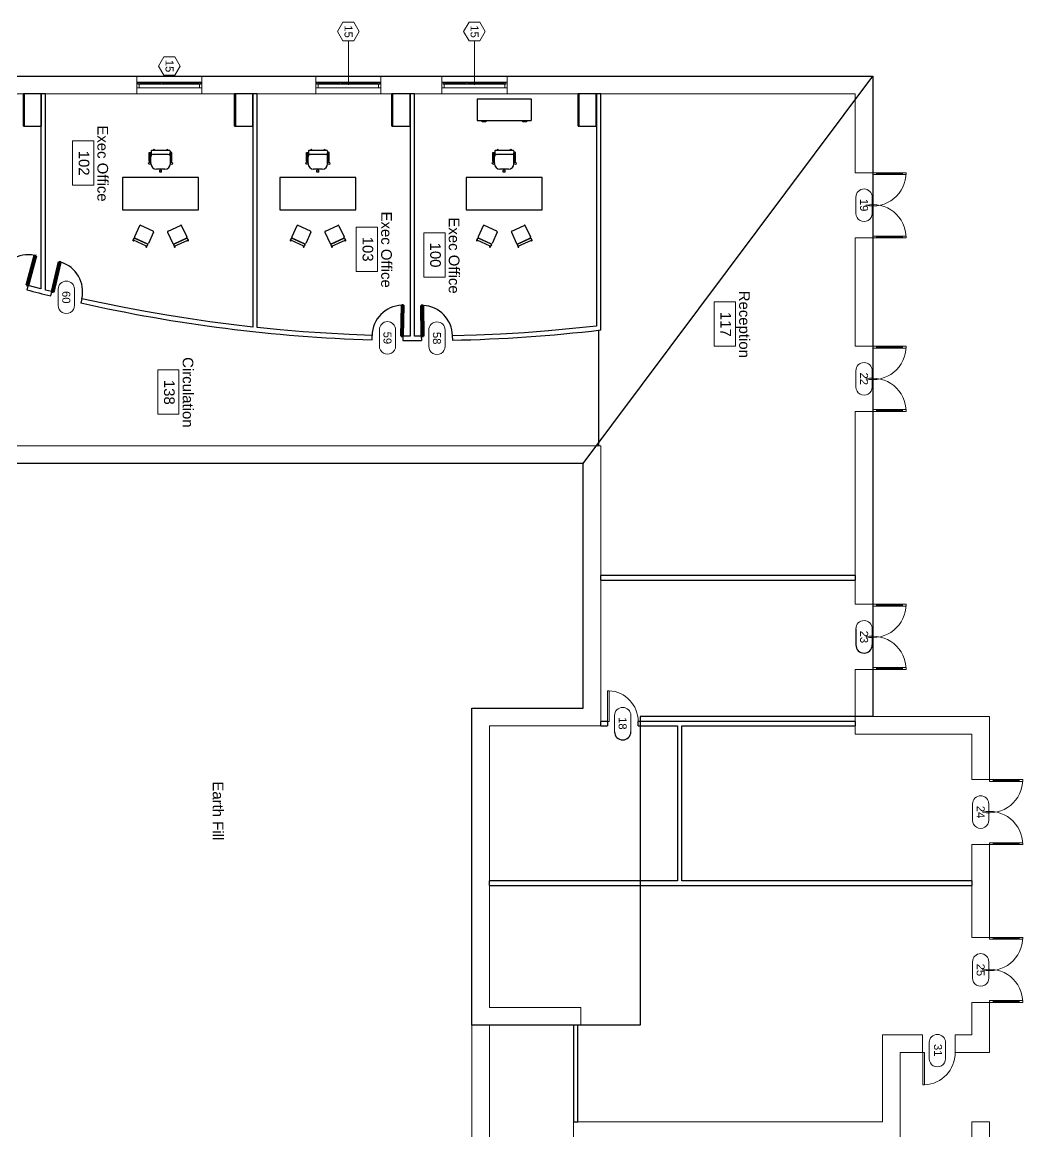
# Model space of a CAD drawing. Header units: inches. Extents: x -2970 to 4733, y -3513 to 2636.
# Drawn here: x -986 to 121, y 552 to 1779 of the extents above; entities that cross this region are included whole.
import ezdxf

# ---------------------------------------------------------------- set-up
doc = ezdxf.new("R2010")
doc.units = ezdxf.units.IN
doc.header["$MEASUREMENT"] = 0
for name, color, linetype, lineweight in [('A-AREA', 32, 'Continuous', 30), ('A-AREA-IDEN', 2, 'Continuous', 9), ('A-DOOR', 31, 'Continuous', 30), ('A-DOOR-GLAZ', 31, 'Continuous', 50), ('A-DOOR-IDEN', 31, 'Continuous', 9), ('A-GLAZ', 151, 'Continuous', 30), ('A-GLAZ-IDEN', 152, 'Continuous', 9), ('A-WALL', 113, 'Continuous', 13), ('I-FURN', 30, 'Continuous', 30), ('I-WALL', 2, 'Continuous', 30)]:
    doc.layers.add(name, color=color, linetype=linetype, lineweight=lineweight)
doc.styles.add('Arial_1', font='Arial.ttf', dxfattribs={"height": 8.851796})
doc.styles.add('Arial_2', font='Arial.ttf', dxfattribs={"height": 11.802395})

# ---------------------------------------------------------------- blocks, each defined once
blk = doc.blocks.new('Double-Glass 1 - 72_ x 84_-106700-Level 1 New')
at = {"layer": 'A-DOOR', "lineweight": 20}
for p, q in [((-36, 42.6), (-36, 46.6)), ((-36, 46.6), (-34, 46.6)), ((-36, 42.6), (-34, 42.6)), ((-34, 42.6), (-34, 46.6)), ((34, 42.6), (34, 46.6)), ((36, 46.6), (34, 46.6)), ((34, 42.6), (36, 42.6)), ((36, 42.6), (36, 46.6)), ((-36, 13.8), (-34, 13.8)), ((-36, 9.8), (-36, 13.8)), ((-34, 9.8), (-34, 13.8)), ((36, 13.8), (34, 13.8)), ((34, 9.8), (34, 13.8)), ((36, 9.8), (36, 13.8)), ((-36, 9.8), (-34, 9.8)), ((36, 9.8), (34, 9.8))]:
    blk.add_line(p, q, dxfattribs=at)
at = {"layer": 'A-DOOR', "lineweight": 9}
for p, q in [((-36, 13.8), (-36, 42.6)), ((-34, 13.8), (-34, 42.6)), ((34, 13.8), (34, 42.6)), ((36, 13.8), (36, 42.6))]:
    blk.add_line(p, q, dxfattribs=at)
for centre, start, end in [((-36, 9.8), 347.9595, 90.0327), ((36, 9.8), 89.9942, 192.0461)]:
    blk.add_arc(centre, 36.8, start, end, dxfattribs=at)
at = {"layer": 'A-DOOR-GLAZ'}
for p, q in [((-35, 42.6), (-35, 13.8)), ((35, 13.8), (35, 42.6))]:
    blk.add_line(p, q, dxfattribs=at)
blk = doc.blocks.new('Golden Proportion - Wood 6_w-135343-Level 1 New')
at = {"layer": 'A-GLAZ', "lineweight": 20}
for p, q in [((-34.8, 3), (-36, 3)), ((-34.8, 1), (-34.8, 3)), ((-32.8, 2.5), (-34.8, 2.5)), ((-34.8, 2.5), (-34.8, 1)), ((-34.8, 1), (-32.8, 1)), ((-33.5, 1), (-34.8, 1)), ((-33.5, -3), (-33.5, 1)), ((-32.8, 1), (-32.8, 2.5)), ((-7.5, 2.5), (-9.5, 2.5)), ((-9.5, 2.5), (-9.5, 1)), ((-9.5, 1), (-7.5, 1)), ((-7.5, 1), (-7.5, 2.5)), ((34.7, 2.5), (32.7, 2.5)), ((32.7, 2.5), (32.7, 1)), ((32.7, 1), (34.7, 1)), ((34.7, 1), (33.5, 1)), ((33.5, 1), (33.5, -3)), ((34.7, 3), (34.7, 1)), ((36, 3), (34.7, 3)), ((34.7, 1), (34.7, 2.5)), ((-36, -3), (-33.5, -3)), ((33.5, -3), (36, -3))]:
    blk.add_line(p, q, dxfattribs=at)
at = {"layer": 'A-GLAZ', "lineweight": 9}
for p, q in [((34.7, 3), (-34.8, 3)), ((-32.8, 2.5), (-9.5, 2.5)), ((-9.5, 1), (-32.8, 1)), ((-7.5, 2.5), (32.7, 2.5)), ((32.7, 1), (-7.5, 1)), ((-33.5, -3), (33.5, -3))]:
    blk.add_line(p, q, dxfattribs=at)
at = {"layer": 'A-GLAZ', "lineweight": 30}
for p, q in [((-9.5, 2), (-32.8, 2)), ((-32.8, 2), (-32.8, 1.5)), ((-32.8, 1.5), (-9.5, 1.5)), ((-9.5, 1.5), (-9.5, 2)), ((32.7, 2), (-7.5, 2)), ((-7.5, 2), (-7.5, 1.5)), ((-7.5, 1.5), (32.7, 1.5)), ((32.7, 1.5), (32.7, 2))]:
    blk.add_line(p, q, dxfattribs=at)
blk = doc.blocks.new('Single-Flush - 34_ x 80_-V1-Level 1 New')
at = {"layer": 'A-DOOR', "color": 10, "lineweight": 50}
for p, q in [((15, -2.4), (15, -36.4)), ((17, -2.4), (15, -2.4)), ((17, -2.4), (17, -36.4)), ((17, -36.4), (15, -36.4))]:
    blk.add_line(p, q, dxfattribs=at)
at = {"layer": 'A-DOOR', "color": 50, "lineweight": 30}
blk.add_arc((17, -2.4), 34.1, 180, 266.6343, dxfattribs=at)
blk = doc.blocks.new('Single-Flush - 34_ x 80_-V2-Level 1 New')
at = {"layer": 'A-DOOR', "color": 10, "lineweight": 50}
for p, q in [((15, 2.4), (15, 36.4)), ((17, 36.4), (15, 36.4)), ((17, 2.4), (17, 36.4)), ((17, 2.4), (15, 2.4))]:
    blk.add_line(p, q, dxfattribs=at)
at = {"layer": 'A-DOOR', "color": 50, "lineweight": 30}
blk.add_arc((17, 2.4), 34.1, 93.3657, 180, dxfattribs=at)
blk = doc.blocks.new('Desk-Executive - Desk-Executive-124460-Level 1 New')
at = {"layer": 'I-FURN', "color": 50}
for p, q in [((-37.1, 18), (-37.1, -18)), ((46.9, 18), (-37.1, 18)), ((46.9, -18), (46.9, 18)), ((-37.1, -18), (46.9, -18))]:
    blk.add_line(p, q, dxfattribs=at)
blk = doc.blocks.new('Chair-Executive - Chair-Executive-124059-Level 1 New')
at = {"layer": 'I-FURN', "color": 50}
for p, q in [((4.6, 14.4), (4.6, 12.1)), ((4.6, 14.4), (6.6, 14.4)), ((6.6, 14.4), (6.6, 12.1)), ((-7.7, 4), (-7.1, 5.9)), ((-7.7, 4), (-5.6, 3.3)), ((-7.1, 5.9), (-5.2, 5.1)), ((-6.9, 2.7), (-6.9, -7.3)), ((-6.9, 2.7), (-5.7, 2.7)), ((-5.7, 2.7), (-5.7, -7.3)), ((-5.6, 3.3), (-5.2, 4.1)), ((-5.2, 5.1), (-5.2, -2.6)), ((0.8, 11.1), (10.3, 11.1)), ((4.6, 12.1), (6.6, 12.1)), ((5.3, 12.1), (5.3, 11.1)), ((5.3, 12.1), (5.8, 12.1)), ((5.3, 11.1), (5.8, 11.1)), ((5.8, 12.1), (5.8, 11.1)), ((16.3, 5.3), (18.2, 5.9)), ((16.3, 5.1), (16.3, -2.6)), ((16.7, 3.3), (16.3, 4.5)), ((18.8, 4), (16.7, 3.3)), ((16.8, 2.7), (16.8, -7.3)), ((18.1, 2.7), (16.8, 2.7)), ((18.1, 2.7), (18.1, -7.3)), ((18.2, 5.9), (18.8, 4)), ((-6.9, -7.3), (-5.7, -7.3)), ((-4.9, -8.7), (-4.9, -7)), ((-3.9, -9.7), (15, -9.7)), ((-1.6, -10.9), (-3.3, -9.7)), ((-2.9, -5), (14, -5)), ((-0.8, -9.7), (-1.6, -10.9)), ((11.9, -9.7), (12.7, -10.9)), ((12.7, -10.9), (14.3, -9.7)), ((16, -8.7), (16, -7)), ((18.1, -7.3), (16.8, -7.3))]:
    blk.add_line(p, q, dxfattribs=at)
for centre, radius, start, end in [((0.8, 5.1), 6, 90, 180), ((10.3, 5.1), 6, 0, 90), ((1.8, -2.6), 7, 180, 206.1658), ((-2.9, -7), 2, 90, 180), ((-3.9, -8.7), 0.993, 180, 270), ((14, -7), 2, 0, 90), ((15, -8.7), 0.993, 270, 0), ((9.3, -2.6), 7, 333.8316, 0)]:
    blk.add_arc(centre, radius, start, end, dxfattribs=at)
blk = doc.blocks.new('Chair-Breuer - Chair-Breuer-124905-Level 1 New')
at = {"layer": 'I-FURN', "color": 50}
for p, q in [((-8.5, 8.5), (-8.5, -5)), ((-7.5, 9.5), (7.5, 9.5)), ((8.5, 8.5), (8.5, -5)), ((-8.5, -6.9), (-8.5, -8.2)), ((-8, -6.4), (8, -6.4)), ((-8, -8.7), (8, -8.7)), ((-7.5, -6), (7.5, -6)), ((8.5, -6.9), (8.5, -8.2))]:
    blk.add_line(p, q, dxfattribs=at)
for centre, radius, start, end in [((-7.5, 8.5), 1, 90, 180), ((7.5, 8.5), 1, 0, 90), ((-8, -9.1), 0.593, 360, 180), ((-8, -9.1), 0.593, 180, 360), ((-7.5, -5), 1, 180, 270), ((-8, -6.9), 0.5, 90, 180), ((-8, -8.2), 0.5, 180, 270), ((8, -9.1), 0.593, 360, 180), ((8, -9.1), 0.593, 180, 360), ((7.5, -5), 1, 270, 360), ((8, -6.9), 0.5, 0, 90), ((8, -8.2), 0.5, 270, 0)]:
    blk.add_arc(centre, radius, start, end, dxfattribs=at)
blk = doc.blocks.new('Chair-Breuer - Chair-Breuer-125046-Level 1 New')
at = {"layer": 'I-FURN', "color": 50}
for p, q in [((-8.5, 6.9), (-8.5, 8.2)), ((-8.5, -8.5), (-8.5, 5)), ((-8, 8.7), (8, 8.7)), ((-8, 6.4), (8, 6.4)), ((-7.5, 6), (7.5, 6)), ((8.5, 6.9), (8.5, 8.2)), ((8.5, -8.5), (8.5, 5)), ((-7.5, -9.5), (7.5, -9.5))]:
    blk.add_line(p, q, dxfattribs=at)
for centre, radius, start, end in [((-8, 9.1), 0.593, 0, 180), ((-8, 9.1), 0.593, 180, 0), ((-8, 8.2), 0.5, 90, 180), ((-8, 6.9), 0.5, 180, 270), ((-7.5, 5), 1, 90, 180), ((8, 9.1), 0.593, 0, 180), ((8, 9.1), 0.593, 180, 0), ((7.5, 5), 1, 0, 90), ((8, 8.2), 0.5, 360, 90), ((8, 6.9), 0.5, 270, 360), ((-7.5, -8.5), 1, 180, 270), ((7.5, -8.5), 1, 270, 360)]:
    blk.add_arc(centre, radius, start, end, dxfattribs=at)
blk = doc.blocks.new('Cabinet File - Lateral 4 Drawer - 36_ x 20_ x 48_-125858-Level 1 New')
at = {"layer": 'I-FURN', "color": 50}
for p, q in [((-25.1, -26.8), (-25.1, -46.8)), ((10.9, -26.8), (-25.1, -26.8)), ((10.9, -46.8), (10.9, -26.8)), ((-25.1, -46.8), (10.9, -46.8)), ((-24.3, -46), (10.2, -46)), ((-24.3, -46.8), (-24.3, -46)), ((10.2, -46.8), (-24.3, -46.8)), ((10.2, -46), (10.2, -46.8))]:
    blk.add_line(p, q, dxfattribs=at)
blk = doc.blocks.new('Credenza - 60_ x 24_-125565-Level 1 New')
at = {"layer": 'I-FURN', "color": 50}
for p, q in [((-27.7, 12.2), (-27.7, -11.8)), ((-27.7, 12.2), (32.3, 12.2)), ((32.3, 12.2), (32.3, -11.8)), ((-27.7, -11.8), (32.3, -11.8)), ((-22.2, -12.1), (-21.9, -12.1)), ((-22.2, -13.1), (-22.2, -12.1)), ((-21.9, -12.1), (-21.9, -12.8)), ((-18.4, -12.1), (-18.2, -12.1)), ((-18.4, -12.8), (-18.4, -12.1)), ((-18.2, -12.1), (-18.2, -13.1)), ((22.8, -12.1), (23.1, -12.1)), ((22.8, -13.1), (22.8, -12.1)), ((23.1, -12.1), (23.1, -12.8)), ((26.6, -12.1), (26.8, -12.1)), ((26.6, -12.8), (26.6, -12.1)), ((26.8, -12.1), (26.8, -13.1)), ((-18.2, -13.1), (-22.2, -13.1)), ((-21.9, -12.8), (-18.4, -12.8)), ((26.8, -13.1), (22.8, -13.1)), ((23.1, -12.8), (26.6, -12.8))]:
    blk.add_line(p, q, dxfattribs=at)
blk = doc.blocks.new('Door Tag - Door Tag-41184-Level 1 New')
at = {"layer": 'A-DOOR-IDEN'}
for p, q in [((-0.09375, 0.09375), (0.09375, 0.09375)), ((-0.09375, -0.09375), (0.09375, -0.09375))]:
    blk.add_line(p, q, dxfattribs=at)
for centre, start, end in [((-0.09375, 0), 90, 270), ((0.09375, 0), 270, 90)]:
    blk.add_arc(centre, 0.09375, start, end, dxfattribs=at)
blk = doc.blocks.new('Window Tag - Window Tag-41068-Level 1 New')
at = {"layer": 'A-GLAZ-IDEN'}
for p, q in [((0, 0.125), (-0.107, 0.062)), ((-0.107, 0.062), (-0.107, -0.062)), ((0, 0.125), (0.107, 0.062)), ((0.107, 0.062), (0.107, -0.062)), ((-0.107, -0.062), (0, -0.125)), ((0, -0.125), (0.107, -0.062))]:
    blk.add_line(p, q, dxfattribs=at)
blk = doc.blocks.new('Town Hall Room Tag - Town Hall Room Tag-137634-Level 1 New')
at = {"layer": 'A-AREA-IDEN'}
for p, q in [((-0.282, -0.124), (-0.282, 0.12)), ((-0.282, 0.12), (0.228, 0.12)), ((0.228, 0.12), (0.228, -0.124)), ((0.228, -0.124), (-0.282, -0.124))]:
    blk.add_line(p, q, dxfattribs=at)
blk = doc.blocks.new('Single-Flush - 34_ x 80_-100133-Level 1 New')
at = {"layer": 'A-DOOR', "lineweight": 20}
for p, q in [((15, 2.4), (15, 36.4)), ((17, 36.4), (15, 36.4)), ((17, 2.4), (17, 36.4)), ((17, 2.4), (15, 2.4))]:
    blk.add_line(p, q, dxfattribs=at)
at = {"layer": 'A-DOOR', "lineweight": 9}
blk.add_arc((17, 2.4), 34.1, 93.3657, 180, dxfattribs=at)

msp = doc.modelspace()

# ---------------------------------------------------------------- linework, layer by layer
at = {"layer": 'A-AREA'}
msp.add_line((-348.7, 1438.2), (-348.7, 1310.2), dxfattribs=at)
at = {"layer": 'A-AREA-IDEN'}
for p, q in [((-616.7, 1503.3), (-616.7, 1552.2)), ((-616.7, 1552.2), (-593.3, 1552.2)), ((-593.3, 1552.2), (-593.3, 1503.3)), ((-593.3, 1503.3), (-616.7, 1503.3))]:
    msp.add_line(p, q, dxfattribs=at)
at = {"layer": 'A-DOOR'}
msp.add_line((-64, 1108.1), (-64, 1090.1), dxfattribs=at)
for centre in [(-55, 1090.1), (-322, 994.1)]:
    msp.add_arc(centre, 9, 180, 360, dxfattribs=at)
at = {"layer": 'A-DOOR-IDEN'}
for p, q in [((-46, 1108.1), (-46, 1090.1)), ((-331, 994.1), (-331, 1012.1)), ((-313, 994.1), (-313, 1012.1))]:
    msp.add_line(p, q, dxfattribs=at)
for centre in [(-55, 1108.1), (-322, 1012.1)]:
    msp.add_arc(centre, 9, 0, 180, dxfattribs=at)
at = {"layer": 'A-GLAZ-IDEN'}
for p, q in [((-625.5, 1709.4), (-625.5, 1758.3)), ((-486, 1709.4), (-486, 1758.3))]:
    msp.add_line(p, q, dxfattribs=at)
at = {"layer": 'A-WALL'}
for p, q in [((-45.2, 1719.2), (-1539.1, 1719.2)), ((-859.5, 1699.7), (-859.5, 1719.2)), ((-787.5, 1719.2), (-787.5, 1699.7)), ((-661.5, 1699.7), (-661.5, 1719.2)), ((-589.5, 1719.2), (-589.5, 1699.7)), ((-522, 1699.7), (-522, 1719.2)), ((-450, 1719.2), (-450, 1699.7)), ((-45.2, 1612.4), (-45.2, 1719.2)), ((-1519.6, 1699.7), (-64.7, 1699.7)), ((-64.7, 1699.7), (-64.7, 1612.4)), ((-64.7, 1612.4), (-45.2, 1612.4)), ((-45.2, 1540.4), (-64.7, 1540.4)), ((-64.7, 1540.4), (-64.7, 1420.4)), ((-45.2, 1420.4), (-45.2, 1540.4)), ((-64.7, 1420.4), (-45.2, 1420.4)), ((-45.2, 1348.4), (-64.7, 1348.4)), ((-64.7, 1348.4), (-64.7, 1135.1)), ((-45.2, 1135.1), (-45.2, 1348.4)), ((-346.3, 1310.2), (-1051.8, 1310.2)), ((-346.3, 1000.7), (-346.3, 1310.2)), ((-1032.3, 1290.7), (-365.8, 1290.7)), ((-365.8, 1290.7), (-365.8, 1020.2)), ((-64.7, 1135.1), (-45.2, 1135.1)), ((-45.2, 1063.1), (-64.7, 1063.1)), ((-64.7, 1063.1), (-64.7, 991.6)), ((-45.2, 1011.1), (-45.2, 1063.1)), ((-365.8, 1020.2), (-488.8, 1020.2)), ((-488.8, 1020.2), (-488.8, 543.3)), ((83.8, 1011.1), (-45.2, 1011.1)), ((83.8, 941.3), (83.8, 1011.1)), ((-469.3, 1000.7), (-346.3, 1000.7)), ((-469.3, 689.1), (-469.3, 1000.7)), ((-64.7, 991.6), (64.3, 991.6)), ((64.3, 991.6), (64.3, 941.3)), ((64.3, 941.3), (83.8, 941.3)), ((83.8, 869.3), (64.3, 869.3)), ((64.3, 869.3), (64.3, 766.8)), ((83.8, 766.8), (83.8, 869.3)), ((64.3, 766.8), (83.8, 766.8)), ((-368.5, 689.1), (-469.3, 689.1)), ((-368.5, 669.6), (-368.5, 689.1)), ((83.8, 694.8), (64.3, 694.8)), ((64.3, 694.8), (64.3, 659.1)), ((83.8, 639.6), (83.8, 694.8)), ((-469.3, 379.5), (-469.3, 669.6)), ((-469.3, 669.6), (-368.5, 669.6)), ((-34.5, 659.1), (-34.5, 562.8)), ((9.8, 659.1), (-34.5, 659.1)), ((9.8, 639.6), (9.8, 659.1)), ((64.3, 659.1), (45.8, 659.1)), ((45.8, 639.6), (45.8, 659.1)), ((-15, 639.6), (11.8, 639.6)), ((-15, 543.3), (-15, 639.6)), ((45.8, 639.6), (83.8, 639.6)), ((-376.5, 562.8), (-376.5, 373.8)), ((-34.5, 562.8), (-376.5, 562.8))]:
    msp.add_line(p, q, dxfattribs=at)
msp.add_lwpolyline([(64.3, 562.8), (64.3, 543.3), (83.8, 543.3), (83.8, 562.8)], close=True, dxfattribs=at)
at = {"layer": 'I-WALL'}
for p, q in [((-965.6, 1699.7), (-965.6, 1483.9)), ((-960.7, 1699.7), (-965.6, 1699.7)), ((-960.7, 1482.6), (-960.7, 1699.7)), ((-731.3, 1699.7), (-731.3, 1441.7)), ((-726.4, 1699.7), (-731.3, 1699.7)), ((-726.4, 1441.2), (-726.4, 1699.7)), ((-557.3, 1699.7), (-557.3, 1431.7)), ((-552.4, 1699.7), (-557.3, 1699.7)), ((-552.4, 1431.6), (-552.4, 1699.7)), ((-351.1, 1699.7), (-351.1, 1442.8)), ((-346.3, 1699.7), (-351.1, 1699.7)), ((-346.3, 1438.4), (-346.3, 1699.7)), ((-979.8, 1487.5), (-981.1, 1482.8)), ((-954.6, 1476.1), (-953.5, 1480.9)), ((-920.4, 1473.1), (-921.5, 1468.3)), ((-701, 1438.7), (-726.4, 1441.2)), ((-675.6, 1436.5), (-701, 1438.7)), ((-650.1, 1434.8), (-675.6, 1436.5)), ((-404.1, 1437.5), (-430.7, 1435.5)), ((-377.6, 1440), (-404.1, 1437.5)), ((-351.1, 1442.8), (-377.6, 1440)), ((-624.7, 1433.4), (-650.1, 1434.8)), ((-599.2, 1432.5), (-624.7, 1433.4)), ((-599.3, 1427.6), (-599.2, 1432.5)), ((-565.2, 1431.7), (-565.3, 1426.9)), ((-544.4, 1426.8), (-544.5, 1431.6)), ((-483.9, 1432.8), (-510.5, 1432)), ((-510.5, 1432), (-510.4, 1427.1)), ((-457.3, 1433.9), (-483.9, 1432.8)), ((-430.7, 1435.5), (-457.3, 1433.9)), ((-64.7, 1166.8), (-346.3, 1166.8)), ((-346.3, 1161.9), (-346.3, 1166.8)), ((-64.7, 1166.8), (-64.7, 1161.9)), ((-346.3, 1161.9), (-64.7, 1161.9)), ((-339, 1005.5), (-346.3, 1005.5)), ((-346.3, 1000.7), (-346.3, 1005.5)), ((-346.3, 1000.7), (-339, 1000.7)), ((-339, 1005.5), (-339, 1000.7)), ((-64.7, 1005.5), (-305, 1005.5)), ((-305, 1000.7), (-305, 1005.5)), ((-305, 1000.7), (-261.5, 1000.7)), ((-261.5, 1000.7), (-261.5, 829.2)), ((-256.6, 829.2), (-256.6, 1000.7)), ((-256.6, 1000.7), (-64.7, 1000.7)), ((-64.7, 1005.5), (-64.7, 1000.7)), ((-261.5, 829.2), (-469.3, 829.2)), ((-469.3, 824.3), (-469.3, 829.2)), ((-469.3, 824.3), (64.3, 824.3)), ((64.3, 829.2), (-256.6, 829.2)), ((64.3, 829.2), (64.3, 824.3)), ((-376.5, 669.6), (-376.5, 562.8)), ((-371.6, 669.6), (-376.5, 669.6)), ((-371.6, 562.8), (-371.6, 669.6)), ((-376.5, 562.8), (-371.6, 562.8))]:
    msp.add_line(p, q, dxfattribs=at)
at = {"layer": 'I-WALL', "flags": 128}
for points in [[(-965.6, 1483.9), (-972.7, 1485.7), (-979.8, 1487.5)], [(-953.5, 1480.9), (-957.1, 1481.7), (-960.7, 1482.6)], [(-731.3, 1441.7), (-755.1, 1444.4), (-778.9, 1447.5), (-802.6, 1451), (-826.3, 1454.7), (-849.9, 1458.8), (-873.5, 1463.3), (-897, 1468), (-920.4, 1473.1)], [(-557.3, 1431.7), (-561.2, 1431.7), (-565.2, 1431.7)], [(-544.5, 1431.6), (-548.5, 1431.6), (-552.4, 1431.6)]]:
    msp.add_lwpolyline(points, dxfattribs=at)
at = {"layer": 'I-WALL'}
for start, end in [(255.3083, 256.2197), (257.3558, 268.2253), (271.1932, 276.694), (269.3613, 270.0572)]:
    msp.add_arc((-546.2, 3141.6), 1714.8, start, end, dxfattribs=at)

# ---------------------------------------------------------------- block references
at = {"layer": 'A-AREA-IDEN', "xscale": 95.99999999999994, "yscale": 95.99999999999994, "zscale": 95.99999999999994, "rotation": 270}
for p in [(-918.7, 1620.4), (-530, 1518.7), (-208.8, 1442.5), (-824.4, 1367.4)]:
    msp.add_blockref('Town Hall Room Tag - Town Hall Room Tag-137634-Level 1 New', p, dxfattribs=at)
at = {"layer": 'A-DOOR'}
for name, p, rotation in [('Double-Glass 1 - 72_ x 84_-106700-Level 1 New', (-55.1, 1576.4), 270), ('Single-Flush - 34_ x 80_-V2-Level 1 New', (-996.8, 1489.7), 344.7402875377365), ('Single-Flush - 34_ x 80_-V1-Level 1 New', (-937.5, 1474.6), 166.7877367713404), ('Single-Flush - 34_ x 80_-V2-Level 1 New', (-582.2, 1429.7), 358.7932778767839), ('Single-Flush - 34_ x 80_-V1-Level 1 New', (-527.5, 1429.4), 180.625169726797), ('Double-Glass 1 - 72_ x 84_-106700-Level 1 New', (-55.1, 1384.4), 270), ('Double-Glass 1 - 72_ x 84_-106700-Level 1 New', (-55.1, 1099.1), 270), ('Double-Glass 1 - 72_ x 84_-106700-Level 1 New', (73.9, 905.3), 270), ('Double-Glass 1 - 72_ x 84_-106700-Level 1 New', (73.9, 730.8), 270)]:
    msp.add_blockref(name, p, dxfattribs=dict(at, rotation=rotation))
at = {"layer": 'A-DOOR', "xscale": -1}
msp.add_blockref('Single-Flush - 34_ x 80_-100133-Level 1 New', (-322, 1003.1), dxfattribs=at)
at = {"layer": 'A-DOOR', "xscale": 1.056753760408644, "yscale": 1.056753760408644, "zscale": 1.056753760408644, "rotation": 179.9999999999999}
msp.add_blockref('Single-Flush - 34_ x 80_-100133-Level 1 New', (27.8, 642.1), dxfattribs=at)
at = {"layer": 'A-DOOR-IDEN', "xscale": 95.99999999999994, "yscale": 95.99999999999994, "zscale": 95.99999999999994, "rotation": 270}
for p in [(-55, 1576.4), (-937.5, 1474.6), (-582.2, 1429.7), (-527.5, 1429.4), (-55, 1384.4), (74, 905.3), (74, 730.8), (26.1, 641.5)]:
    msp.add_blockref('Door Tag - Door Tag-41184-Level 1 New', p, dxfattribs=at)
at = {"layer": 'A-GLAZ'}
for p in [(-823.5, 1709.4), (-625.5, 1709.4), (-486, 1709.4)]:
    msp.add_blockref('Golden Proportion - Wood 6_w-135343-Level 1 New', p, dxfattribs=at)
at = {"layer": 'A-GLAZ-IDEN', "xscale": 95.99999999999994, "yscale": 95.99999999999994, "zscale": 95.99999999999994, "rotation": 270}
for p in [(-625.5, 1768.6), (-486, 1768.6), (-823.5, 1730.4)]:
    msp.add_blockref('Window Tag - Window Tag-41068-Level 1 New', p, dxfattribs=at)
at = {"layer": 'I-FURN'}
for name, p, rotation in [('Cabinet File - Lateral 4 Drawer - 36_ x 20_ x 48_-125858-Level 1 New', (-938, 1674.6), 270), ('Cabinet File - Lateral 4 Drawer - 36_ x 20_ x 48_-125858-Level 1 New', (-704.5, 1674.6), 270), ('Cabinet File - Lateral 4 Drawer - 36_ x 20_ x 48_-125858-Level 1 New', (-530.5, 1674.6), 270), ('Cabinet File - Lateral 4 Drawer - 36_ x 20_ x 48_-125858-Level 1 New', (-324.4, 1674.6), 270), ('Chair-Executive - Chair-Executive-124059-Level 1 New', (-827.6, 1627.4), 179.9999999999999), ('Chair-Executive - Chair-Executive-124059-Level 1 New', (-653.6, 1627.4), 179.9999999999999), ('Chair-Executive - Chair-Executive-124059-Level 1 New', (-447.5, 1627.4), 179.9999999999999), ('Desk-Executive - Desk-Executive-124460-Level 1 New', (-828.3, 1589.2), 180), ('Desk-Executive - Desk-Executive-124460-Level 1 New', (-654.3, 1589.2), 180), ('Desk-Executive - Desk-Executive-124460-Level 1 New', (-448.1, 1589.2), 180), ('Chair-Breuer - Chair-Breuer-125046-Level 1 New', (-852.3, 1542.4), 155), ('Chair-Breuer - Chair-Breuer-124905-Level 1 New', (-814.1, 1542.4), 24.99999999999971), ('Chair-Breuer - Chair-Breuer-125046-Level 1 New', (-678.3, 1542.4), 155), ('Chair-Breuer - Chair-Breuer-124905-Level 1 New', (-640.1, 1542.4), 24.99999999999971), ('Chair-Breuer - Chair-Breuer-125046-Level 1 New', (-472.1, 1542.4), 155), ('Chair-Breuer - Chair-Breuer-124905-Level 1 New', (-433.9, 1542.4), 24.99999999999971)]:
    msp.add_blockref(name, p, dxfattribs=dict(at, rotation=rotation))
msp.add_blockref('Credenza - 60_ x 24_-125565-Level 1 New', (-455.4, 1681.9), dxfattribs=at)

# ---------------------------------------------------------------- texts
at = {"layer": 'A-AREA-IDEN', "style": 'Arial_2'}
for s, height, p in [('Exec Office', 11.802, (-903.1, 1664.7)), ('102', 11.8, (-923.8, 1636.7)), ('Exec Office', 11.802, (-589.2, 1569.4)), ('Exec Office', 11.802, (-514.4, 1562.9)), ('103', 11.8, (-609.8, 1541.6)), ('100', 11.8, (-535, 1535.1))]:
    msp.add_text(s, height=height, rotation=270, dxfattribs=at).set_placement(p)
at = {"layer": 'A-AREA-IDEN', "insert": (-763.7, 906.7), "char_height": 11.8, "width": 92.592, "attachment_point": 2, "rotation": 270, "line_spacing_factor": 0.938532, "style": 'Arial_2', "bg_fill": 3, "box_fill_scale": 1.25, "bg_fill_color": 0, "bg_fill_transparency": 0}
msp.add_mtext('Earth Fill', dxfattribs=at)
at = {"layer": 'A-DOOR', "style": 'Arial_1'}
for s, p in [('23', (-59.4, 1105.9)), ('18', (-326.5, 1010.3))]:
    msp.add_text(s, height=8.85, rotation=270, dxfattribs=at).set_placement(p)
at = {"layer": 'A-DOOR-IDEN', "char_height": 8.85, "width": 16.416, "attachment_point": 2, "rotation": 270, "line_spacing_factor": 0.938532, "style": 'Arial_1'}
for s, insert in [('19', (-50.6, 1576.5)), ('60', (-933.1, 1474.6)), ('59', (-577.8, 1429.7)), ('58', (-523.1, 1429.4)), ('22', (-50.6, 1384.5)), ('24', (78.4, 905.4)), ('25', (78.4, 730.8)), ('31', (31.2, 642))]:
    msp.add_mtext(s, dxfattribs=dict(at, insert=insert))
at = {"layer": 'A-GLAZ-IDEN', "char_height": 8.85, "width": 16.416, "attachment_point": 2, "rotation": 270, "line_spacing_factor": 0.938532, "style": 'Arial_1'}
for insert in [(-620.9, 1768.5), (-481.4, 1768.5), (-818.9, 1730.3)]:
    msp.add_mtext('15', dxfattribs=dict(at, insert=insert))

# ---------------------------------------------------------------- next in the draw order: texts
at = {"layer": 'A-AREA-IDEN', "attachment_point": 2, "rotation": 270, "line_spacing_factor": 0.938532, "style": 'Arial_2', "bg_fill": 3, "box_fill_scale": 1.25, "bg_fill_color": 0, "bg_fill_transparency": 0}
for s, insert, char_height, width in [('Reception', (-181.4, 1444.7), 11.8, 88.416), ('Circulation', (-797, 1369.5), 11.802, 92.592)]:
    msp.add_mtext(s, dxfattribs=dict(at, insert=insert, char_height=char_height, width=width))

# ---------------------------------------------------------------- next in the draw order: texts
at = {"layer": 'A-AREA-IDEN', "char_height": 11.8, "width": 32.832, "attachment_point": 2, "rotation": 270, "line_spacing_factor": 0.938532, "style": 'Arial_2', "bg_fill": 3, "box_fill_scale": 1.25, "bg_fill_color": 0, "bg_fill_transparency": 0}
for s, insert in [('117', (-202.1, 1444.7)), ('138', (-817.6, 1369.5))]:
    msp.add_mtext(s, dxfattribs=dict(at, insert=insert))

# ---------------------------------------------------------------- next in the draw order: linework, layer by layer
at = {"layer": 'A-AREA'}
msp.add_line((-365.8, 1290.7), (-45.2, 1719.2), dxfattribs=at)
msp.add_lwpolyline([(-1503.1, 1441.1), (-1539.1, 1444.3), (-1539.1, 1719.2), (-45.2, 1719.2), (-45.2, 1011.1), (-302.8, 1011.1), (-302.8, 669.6), (-488.8, 669.6), (-488.8, 1020.2), (-365.8, 1020.2), (-365.8, 1290.7), (-1032.3, 1290.7), (-1032.3, 835.5), (-1005.3, 832.5), (-1005.3, 643), (-1254.1, 600.5), (-1254.1, 666.3), (-1479.1, 612.3), (-1479.1, 1090.3), (-1503.1, 1092.4)], close=True, dxfattribs=at)

doc.saveas('drawing.dxf')
